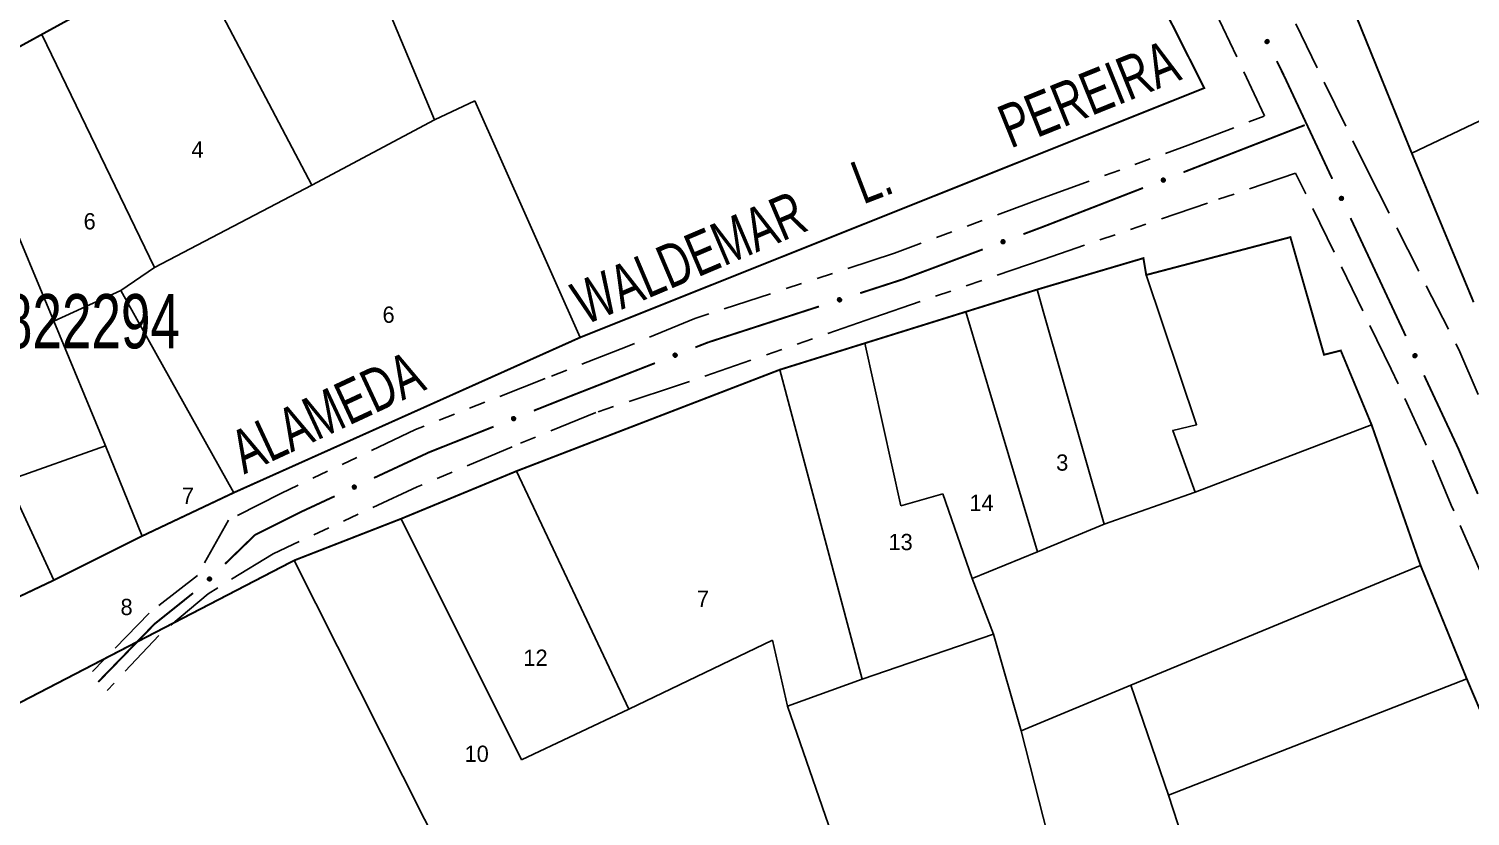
# Model space of a CAD drawing. Extents: x 205274 to 206027, y 4874968 to 4875995.
# Drawn here: x 205703.2 to 205836.1, y 4875202.5 to 4875275.1 of the extents above; entities that cross this region are included whole.
import ezdxf
from ezdxf.enums import TextEntityAlignment as Align

# ---------------------------------------------------------------- set-up
doc = ezdxf.new("R2010")
doc.units = 0
doc.header["$LTSCALE"] = 1.5
doc.header["$MEASUREMENT"] = 0
doc.linetypes.add('TRACO_11', pattern=[8, 3, -1, 3, -1])
doc.linetypes.add('TRACO_25', pattern=[8, 3, -1, 1, -1, 1, -1])
for name, color, linetype in [('CD_MALHA_LOTES', 7, 'CONTINUOUS'), ('CD_TXT_QUADRA', 255, 'CONTINUOUS'), ('RU-QUADRA', 210, 'CONTINUOUS'), ('SV-EIXO-RUA-N-PAV', 6, 'CONTINUOUS'), ('SV-EIXO-RUA-PAV', 20, 'CONTINUOUS'), ('SV-RUA-NAO-PAV', 7, 'CONTINUOUS'), ('SV-RUA-PAVIM', 7, 'CONTINUOUS'), ('SV-TXT-RUA-N-PAV', 7, 'CONTINUOUS'), ('Th_NmrPort', 1, 'CONTINUOUS')]:
    doc.layers.add(name, color=color, linetype=linetype)
doc.styles.add('ARIAL', font='ARIAL.SHX')

msp = doc.modelspace()

# ---------------------------------------------------------------- linework, layer by layer
at = {"layer": 'CD_MALHA_LOTES', "linetype": 'Continuous', "flags": 128}
for points in [[(205791.597998, 4875309.294161), (205796.767283, 4875299.057877), (205811.615565, 4875269.655118)], [(205830.746587, 4875263.640038), (205883.813252, 4875288.918623)], [(205704.421328, 4875274.591841), (205718.091698, 4875282.089768)], [(205729.320648, 4875260.708704), (205718.091698, 4875282.089768)], [(205740.63551, 4875266.719724), (205734.801284, 4875280.686507)], [(205830.746587, 4875263.640038), (205825.60518, 4875276.309934)], [(205696.360699, 4875270.170746), (205704.421328, 4875274.591841)], [(205714.823481, 4875253.106531), (205704.421328, 4875274.591841)], [(205705.541758, 4875248.156279), (205696.360699, 4875270.170746)], [(205811.615565, 4875269.655118), (205796.766649, 4875263.723311), (205754.075669, 4875246.669226)], [(205744.348199, 4875268.487671), (205740.63551, 4875266.719724)], [(205754.075669, 4875246.669226), (205744.348199, 4875268.487671)], [(205740.63551, 4875266.719724), (205729.320648, 4875260.708704)], [(205836.438859, 4875249.92962), (205830.746587, 4875263.640038)], [(205714.823481, 4875253.106531), (205729.320648, 4875260.708704)], [(205806.258981, 4875252.423698), (205819.553635, 4875255.908705), (205822.651418, 4875245.066463), (205824.20031, 4875245.453686), (205827.039945, 4875238.612747)], [(205796.20041, 4875251.078135), (205796.766426, 4875251.245302), (205806.000833, 4875253.97259)], [(205806.000833, 4875253.97259), (205806.258981, 4875252.423698)], [(205711.729573, 4875250.984994), (205714.823481, 4875253.106531)], [(205810.776582, 4875232.417181), (205808.711393, 4875238.09645), (205810.905656, 4875238.612747), (205806.258981, 4875252.423698)], [(205705.541758, 4875248.156279), (205711.729573, 4875250.984994)], [(205722.122373, 4875232.353008), (205711.729573, 4875250.984994)], [(205789.625407, 4875249.030421), (205796.20041, 4875251.078135)], [(205796.20041, 4875251.078135), (205796.766387, 4875249.099277), (205802.386752, 4875229.448472)], [(205710.315215, 4875236.664622), (205705.541758, 4875248.156279)], [(205789.625407, 4875249.030421), (205780.302885, 4875246.127022)], [(205796.225808, 4875226.907381), (205789.625407, 4875249.030421)], [(205754.075669, 4875246.669226), (205722.122373, 4875232.353008)], [(205772.470966, 4875243.687854), (205780.302885, 4875246.127022)], [(205783.640974, 4875231.146264), (205780.302885, 4875246.127022)], [(205748.199348, 4875234.341336), (205772.470966, 4875243.687854)], [(205780.058865, 4875215.164546), (205772.470966, 4875243.687854)], [(205827.039945, 4875238.612747), (205810.776582, 4875232.417181)], [(205827.039945, 4875238.612747), (205831.557546, 4875225.640779)], [(205701.298684, 4875233.482317), (205710.315215, 4875236.664622)], [(205713.674315, 4875228.35527), (205710.315215, 4875236.664622)], [(205705.541758, 4875224.288991), (205701.298684, 4875233.482317)], [(205737.550999, 4875229.94601), (205748.199348, 4875234.341336)], [(205758.56621, 4875212.409077), (205748.199348, 4875234.341336)], [(205722.122373, 4875232.353008), (205713.674315, 4875228.35527)], [(205787.49863, 4875232.248451), (205783.640974, 4875231.146264)], [(205790.22515, 4875224.428848), (205787.49863, 4875232.248451)], [(205810.776582, 4875232.417181), (205802.386752, 4875229.448472)], [(205737.550999, 4875229.94601), (205727.691466, 4875226.106227)], [(205748.646523, 4875207.724781), (205737.550999, 4875229.94601)], [(205796.225808, 4875226.907381), (205796.765993, 4875227.130181), (205802.386752, 4875229.448472)], [(205713.674315, 4875228.35527), (205705.541758, 4875224.288991)], [(205790.22515, 4875224.428848), (205796.225808, 4875226.907381)], [(205694.363792, 4875208.826968), (205727.691466, 4875226.106227)], [(205749.74871, 4875182.37447), (205727.691466, 4875226.106227)], [(205804.839164, 4875214.604926), (205831.557546, 4875225.640779)], [(205831.557546, 4875225.640779), (205835.816998, 4875215.18576)], [(205705.541758, 4875224.288991), (205691.75177, 4875217.747587)], [(205792.182926, 4875219.297749), (205790.22515, 4875224.428848)], [(205771.792459, 4875218.746655), (205758.56621, 4875212.409077)], [(205773.170193, 4875212.684624), (205771.792459, 4875218.746655)], [(205780.058865, 4875215.164546), (205792.182926, 4875219.297749)], [(205794.72842, 4875210.38852), (205792.182926, 4875219.297749)], [(205773.170193, 4875212.684624), (205780.058865, 4875215.164546)], [(205808.32417, 4875204.472593), (205835.816998, 4875215.18576)], [(205835.816998, 4875215.18576), (205841.625342, 4875201.503884)], [(205794.72842, 4875210.38852), (205804.839164, 4875214.604926)], [(205808.32417, 4875204.472593), (205804.839164, 4875214.604926)], [(205758.56621, 4875212.409077), (205748.646523, 4875207.724781)], [(205778.130037, 4875198.356188), (205773.170193, 4875212.684624)], [(205794.72842, 4875210.38852), (205796.765551, 4875202.448992), (205802.903049, 4875178.528657)], [(205813.09992, 4875189.758122), (205808.32417, 4875204.472593)]]:
    msp.add_lwpolyline(points, dxfattribs=at)
at = {"layer": 'RU-QUADRA', "linetype": 'Continuous', "const_width": 0.18, "flags": 128}
msp.add_lwpolyline([(205754.075669, 4875246.669226), (205722.122373, 4875232.353008), (205713.674315, 4875228.35527), (205705.541758, 4875224.288991), (205691.75177, 4875217.747587), (205683.442418, 4875214.211692), (205679.02255, 4875212.26695), (205668.768456, 4875207.493493), (205664.171793, 4875205.725546), (205588.59205, 4875170.896986), (205570.912578, 4875204.311188), (205645.599391, 4875243.395608), (205673.541913, 4875257.526399), (205683.245576, 4875262.509377), (205696.360699, 4875270.170746), (205704.421328, 4875274.591841), (205718.091698, 4875282.089768), (205731.323453, 4875289.43233), (205785.497825, 4875322.519994), (205791.597998, 4875309.294161), (205796.767283, 4875299.057877), (205811.615565, 4875269.655118), (205796.766649, 4875263.723311)], close=True, dxfattribs=at)
at = {"layer": 'RU-QUADRA', "linetype": 'Continuous'}
msp.add_lwpolyline([(205805.406796, 4875313.707549, 0.18, 0.18, 0), (205810.425788, 4875304.526465, 0.18, 0.18, 0), (205825.60518, 4875276.309934, 0.18, 0.18, 0), (205830.746587, 4875263.640038, 0.18, 0.18, 0), (205836.438859, 4875249.92962, 0.18, 0.18, 0)], format="xyseb", dxfattribs=at)
at = {"layer": 'RU-QUADRA', "linetype": 'Continuous', "const_width": 0.18, "flags": 128}
msp.add_lwpolyline([(205841.625342, 4875201.503884), (205835.816998, 4875215.18576), (205831.557546, 4875225.640779), (205827.039945, 4875238.612747), (205824.20031, 4875245.453686), (205822.651418, 4875245.066463), (205819.553635, 4875255.908705), (205806.258981, 4875252.423698), (205806.000833, 4875253.97259), (205796.766426, 4875251.245302), (205796.20041, 4875251.078135), (205789.625407, 4875249.030421), (205780.302885, 4875246.127022), (205772.470966, 4875243.687854), (205748.199348, 4875234.341336), (205737.550999, 4875229.94601), (205727.691466, 4875226.106227), (205694.363792, 4875208.826968), (205688.396747, 4875206.262287), (205679.484262, 4875202.489391), (205668.737934, 4875197.529547)], dxfattribs=at)
at = {"layer": 'SV-EIXO-RUA-N-PAV', "const_width": 0.18}
for points in [[(205820.880508, 4875266.239079), (205809.69448, 4875261.894798)], [(205805.965804, 4875260.446704), (205797.576283, 4875257.188493)], [(205797.576283, 4875257.188493), (205796.763383, 4875256.87279)], [(205794.934426, 4875256.187387), (205795.870832, 4875256.538306)], [(205795.870832, 4875256.538306), (205796.763383, 4875256.87279)], [(205783.819453, 4875252.022042), (205791.188803, 4875254.783712)], [(205779.88982, 4875250.75069), (205783.695598, 4875251.981971)], [(205783.695598, 4875251.981971), (205783.819453, 4875252.022042)], [(205765.885189, 4875246.21978), (205776.084042, 4875249.519409)], [(205764.692267, 4875245.753905), (205765.623754, 4875246.117681)], [(205765.623754, 4875246.117681), (205765.885189, 4875246.21978)], [(205753.150355, 4875241.246413), (205760.966321, 4875244.298802)], [(205752.584212, 4875241.021597), (205753.150355, 4875241.246413)], [(205749.796004, 4875239.914395), (205752.584212, 4875241.021597)], [(205740.151781, 4875236.08466), (205746.078393, 4875238.438126)], [(205739.586772, 4875235.8217), (205740.151781, 4875236.08466)], [(205735.053674, 4875233.711956), (205739.586772, 4875235.8217)], [(205728.170487, 4875230.50846), (205731.427195, 4875232.024161)], [(205724.101369, 4875228.473901), (205727.805689, 4875230.326062)], [(205727.805689, 4875230.326062), (205728.170487, 4875230.50846)], [(205723.484647, 4875227.876758), (205724.101369, 4875228.473901)], [(205721.329392, 4875225.789924), (205723.484647, 4875227.876758)], [(205714.83282, 4875220.26031), (205718.377628, 4875223.096156)], [(205714.51193, 4875219.930118), (205714.83282, 4875220.26031)], [(205709.633391, 4875214.910172), (205714.51193, 4875219.930118)]]:
    msp.add_lwpolyline(points, dxfattribs=at)
at = {"layer": 'SV-EIXO-RUA-N-PAV'}
for points in [[(205808.003928, 4875261.120153), (205807.984847, 4875261.07512), (205807.959239, 4875261.040319), (205807.929526, 4875261.01744), (205807.897998, 4875261.004069), (205807.864202, 4875260.994023), (205807.827895, 4875260.991412), (205807.786956, 4875260.99744), (205807.741648, 4875261.016264), (205807.707721, 4875261.04484), (205807.683733, 4875261.07277), (205807.667897, 4875261.104843), (205807.658688, 4875261.137837), (205807.657223, 4875261.175641), (205807.663737, 4875261.217069), (205807.683768, 4875261.26217), (205807.709107, 4875261.296117), (205807.738428, 4875261.317491), (205807.770773, 4875261.333207), (205807.805398, 4875261.343049), (205807.841053, 4875261.345407), (205807.882753, 4875261.338774), (205807.927006, 4875261.318413), (205807.961151, 4875261.293527), (205807.982932, 4875261.264514), (205807.997687, 4875261.232322), (205808.008176, 4875261.198548), (205808.01232, 4875261.16216), (205808.003928, 4875261.120153)], [(205792.888442, 4875255.538209), (205792.908057, 4875255.583012), (205792.934077, 4875255.617506), (205792.96406, 4875255.64003), (205792.995745, 4875255.653025), (205793.029657, 4875255.662669), (205793.065993, 4875255.664849), (205793.106858, 4875255.658335), (205793.151939, 4875255.638973), (205793.185523, 4875255.609996), (205793.209178, 4875255.581783), (205793.224631, 4875255.549524), (205793.233448, 4875255.516423), (205793.234463, 4875255.478604), (205793.227458, 4875255.437256), (205793.206892, 4875255.392396), (205793.181151, 4875255.358754), (205793.151578, 4875255.337729), (205793.119049, 4875255.322399), (205793.084309, 4875255.312969), (205793.048629, 4875255.311035), (205793.00701, 4875255.318163), (205792.963003, 4875255.339049), (205792.929155, 4875255.364339), (205792.907721, 4875255.393609), (205792.89335, 4875255.425974), (205792.883263, 4875255.45987), (205792.879552, 4875255.496305), (205792.888442, 4875255.538209)], [(205777.816342, 4875250.195557), (205777.837982, 4875250.239418), (205777.865549, 4875250.272689), (205777.896528, 4875250.293821), (205777.928773, 4875250.305357), (205777.96309, 4875250.313443), (205777.999487, 4875250.313962), (205778.040012, 4875250.30559), (205778.084163, 4875250.284192), (205778.11639, 4875250.253712), (205778.138733, 4875250.224448), (205778.152697, 4875250.191518), (205778.159994, 4875250.158049), (205778.159283, 4875250.120223), (205778.150398, 4875250.079238), (205778.127806, 4875250.035364), (205778.100556, 4875250.002931), (205778.070055, 4875249.983278), (205778.03686, 4875249.969448), (205778.001726, 4875249.961613), (205777.965995, 4875249.961309), (205777.924745, 4875249.97033), (205777.881737, 4875249.993201), (205777.849078, 4875250.02001), (205777.829002, 4875250.050228), (205777.816123, 4875250.083215), (205777.807594, 4875250.117536), (205777.805549, 4875250.154102), (205777.816342, 4875250.195557)], [(205762.655413, 4875245.076625), (205762.67441, 4875245.121693), (205762.699953, 4875245.156542), (205762.729622, 4875245.179477), (205762.761125, 4875245.192907), (205762.794902, 4875245.203017), (205762.831204, 4875245.205696), (205762.872155, 4875245.199745), (205762.917498, 4875245.181006), (205762.951478, 4875245.152494), (205762.975519, 4875245.124609), (205762.991415, 4875245.092566), (205763.000686, 4875245.059589), (205763.002222, 4875245.021788), (205762.995786, 4875244.980348), (205762.97584, 4875244.935209), (205762.950565, 4875244.901216), (205762.921284, 4875244.879786), (205762.888969, 4875244.86401), (205762.854362, 4875244.854102), (205762.818712, 4875244.851677), (205762.776999, 4875244.858232), (205762.732709, 4875244.878509), (205762.698516, 4875244.903331), (205762.676681, 4875244.932303), (205762.661865, 4875244.964467), (205762.651313, 4875244.998222), (205762.647101, 4875245.034602), (205762.655413, 4875245.076625)], [(205747.763034, 4875239.225542), (205747.781774, 4875239.270718), (205747.807118, 4875239.305712), (205747.836657, 4875239.328815), (205747.868083, 4875239.342424), (205747.901801, 4875239.352725), (205747.938088, 4875239.355611), (205747.979072, 4875239.349893), (205748.024521, 4875239.331412), (205748.058663, 4875239.303094), (205748.082862, 4875239.275346), (205748.098939, 4875239.243394), (205748.108398, 4875239.210471), (205748.110149, 4875239.172679), (205748.103949, 4875239.131202), (205748.08426, 4875239.085951), (205748.059178, 4875239.051814), (205748.03002, 4875239.030218), (205747.997795, 4875239.014259), (205747.963245, 4875239.004154), (205747.927609, 4875239.001526), (205747.88586, 4875239.007844), (205747.841455, 4875239.027869), (205747.807122, 4875239.052497), (205747.785122, 4875239.081344), (205747.770124, 4875239.113423), (205747.75938, 4875239.147117), (205747.754961, 4875239.183472), (205747.763034, 4875239.225542)], [(205733.063722, 4875232.907234), (205733.079831, 4875232.953413), (205733.103119, 4875232.989808), (205733.131279, 4875233.014573), (205733.16187, 4875233.029968), (205733.19494, 4875233.042193), (205733.231, 4875233.047163), (205733.272245, 4875233.043813), (205733.318682, 4875233.027979), (205733.354398, 4875233.001673), (205733.380154, 4875232.975364), (205733.398044, 4875232.94439), (205733.409382, 4875232.912065), (205733.413305, 4875232.874437), (205733.409503, 4875232.832673), (205733.39245, 4875232.786363), (205733.369375, 4875232.750839), (205733.341508, 4875232.727601), (205733.310255, 4875232.709813), (205733.276344, 4875232.697736), (205733.240919, 4875232.693062), (205733.198875, 4875232.696967), (205733.153391, 4875232.714403), (205733.117697, 4875232.737013), (205733.094074, 4875232.764546), (205733.077254, 4875232.795709), (205733.064589, 4875232.828728), (205733.058084, 4875232.864769), (205733.063722, 4875232.907234)], [(205719.71276, 4875224.377839), (205719.712855, 4875224.426747), (205719.722939, 4875224.468762), (205719.741435, 4875224.501384), (205719.765296, 4875224.525949), (205719.792538, 4875224.548331), (205719.824981, 4875224.564837), (205719.865048, 4875224.575181), (205719.914111, 4875224.575429), (205719.956472, 4875224.562271), (205719.989424, 4875224.545848), (205720.016472, 4875224.522442), (205720.037771, 4875224.495614), (205720.053802, 4875224.461347), (205720.063888, 4875224.42064), (205720.062944, 4875224.3713), (205720.052776, 4875224.330178), (205720.034057, 4875224.299094), (205720.010354, 4875224.272051), (205719.982269, 4875224.249534), (205719.950328, 4875224.233515), (205719.909324, 4875224.223434), (205719.860638, 4875224.225012), (205719.819508, 4875224.234685), (205719.78817, 4875224.252962), (205719.762071, 4875224.276897), (205719.73929, 4875224.303947), (205719.72134, 4875224.33587), (205719.71276, 4875224.377839)]]:
    msp.add_lwpolyline(points, close=True, dxfattribs=at)
for points in [[(205807.927006, 4875261.318413), (205807.657223, 4875261.175641)], [(205807.961151, 4875261.293527), (205807.658688, 4875261.137837)], [(205807.941693, 4875261.306118), (205807.661985, 4875261.159429)], [(205807.901854, 4875261.325777), (205807.663132, 4875261.197934)], [(205807.882753, 4875261.338774), (205807.663737, 4875261.217069)], [(205807.968528, 4875261.278481), (205807.665924, 4875261.1229)], [(205807.982932, 4875261.264514), (205807.667897, 4875261.104843)], [(205807.857631, 4875261.337879), (205807.680816, 4875261.242861)], [(205807.841053, 4875261.345407), (205807.683768, 4875261.26217)], [(205807.81941, 4875261.342065), (205807.702241, 4875261.281922)], [(205807.805398, 4875261.343049), (205807.709107, 4875261.296117)], [(205807.987732, 4875261.24788), (205807.676508, 4875261.091879)], [(205807.997687, 4875261.232322), (205807.683733, 4875261.07277)], [(205807.999797, 4875261.213043), (205807.70101, 4875261.058944)], [(205808.008176, 4875261.198548), (205807.707721, 4875261.04484)], [(205808.005787, 4875261.178773), (205807.729117, 4875261.031801)], [(205808.01232, 4875261.16216), (205807.741648, 4875261.016264)], [(205808.006689, 4875261.142528), (205807.766906, 4875261.009882)], [(205808.003928, 4875261.120153), (205807.786956, 4875260.99744)], [(205807.992538, 4875261.096046), (205807.814167, 4875260.997496)], [(205807.984847, 4875261.07512), (205807.827895, 4875260.991412)], [(205807.970335, 4875261.055219), (205807.853944, 4875260.996842)], [(205807.959239, 4875261.040319), (205807.864202, 4875260.994023)], [(205792.879552, 4875255.496305), (205793.151939, 4875255.638973)], [(205792.883263, 4875255.45987), (205793.185523, 4875255.609996)], [(205792.885415, 4875255.515868), (205793.126758, 4875255.645656)], [(205792.885886, 4875255.479615), (205793.164284, 4875255.623289)], [(205792.888442, 4875255.538209), (205793.106858, 4875255.658335)], [(205792.891469, 4875255.445277), (205793.192067, 4875255.595813)], [(205792.89335, 4875255.425974), (205793.209178, 4875255.581783)], [(205792.900118, 4875255.562179), (205793.079648, 4875255.658602)], [(205792.903119, 4875255.410299), (205793.216175, 4875255.562589)], [(205792.907721, 4875255.393609), (205793.224631, 4875255.549524)], [(205792.908057, 4875255.583012), (205793.065993, 4875255.664849)], [(205792.921958, 4875255.379472), (205793.226389, 4875255.531445)], [(205792.922805, 4875255.602739), (205793.039882, 4875255.659729)], [(205792.929155, 4875255.364339), (205793.233448, 4875255.516423)], [(205792.934077, 4875255.617506), (205793.029657, 4875255.662669)], [(205792.948463, 4875255.351517), (205793.229895, 4875255.494871)], [(205792.963003, 4875255.339049), (205793.234463, 4875255.478604)], [(205792.988065, 4875255.331386), (205793.228289, 4875255.456383)], [(205793.00701, 4875255.318163), (205793.227458, 4875255.437256)], [(205793.032141, 4875255.31876), (205793.210073, 4875255.411669)], [(205793.048629, 4875255.311035), (205793.206892, 4875255.392396)], [(205793.07031, 4875255.31412), (205793.188185, 4875255.372866)], [(205793.084309, 4875255.312969), (205793.181151, 4875255.358754)], [(205777.805549, 4875250.154102), (205778.084163, 4875250.284192)], [(205777.807594, 4875250.117536), (205778.11639, 4875250.253712)], [(205777.811115, 4875250.13714), (205778.095779, 4875250.26796)], [(205777.812299, 4875250.173377), (205778.059313, 4875250.292016)], [(205777.815125, 4875250.102584), (205778.122279, 4875250.239245)], [(205777.816123, 4875250.083215), (205778.138733, 4875250.224448)], [(205777.816342, 4875250.195557), (205778.040012, 4875250.30559)], [(205777.825167, 4875250.06711), (205778.144846, 4875250.204956)], [(205777.829002, 4875250.050228), (205778.152697, 4875250.191518)], [(205777.8291, 4875250.218969), (205778.012843, 4875250.307099)], [(205777.837982, 4875250.239418), (205777.999487, 4875250.313962)], [(205777.842579, 4875250.035456), (205778.153629, 4875250.173377)], [(205777.849078, 4875250.02001), (205778.159994, 4875250.158049)], [(205777.853614, 4875250.258452), (205777.973169, 4875250.310039)], [(205777.865549, 4875250.272689), (205777.96309, 4875250.313443)], [(205777.867781, 4875250.006321), (205778.155461, 4875250.136682)], [(205777.881737, 4875249.993201), (205778.159283, 4875250.120223)], [(205777.906423, 4875249.984403), (205778.152101, 4875250.098307)], [(205777.924745, 4875249.97033), (205778.150398, 4875250.079238)], [(205777.949877, 4875249.969778), (205778.131864, 4875250.054471)], [(205777.965995, 4875249.961309), (205778.127806, 4875250.035364)], [(205777.987794, 4875249.963402), (205778.108227, 4875250.016707)], [(205778.001726, 4875249.961613), (205778.100556, 4875250.002931)], [(205762.647101, 4875245.034602), (205762.917498, 4875245.181006)], [(205762.651313, 4875244.998222), (205762.951478, 4875245.152494)], [(205762.652694, 4875245.054244), (205762.892228, 4875245.187341)], [(205762.653664, 4875245.018001), (205762.930058, 4875245.165493)], [(205762.655413, 4875245.076625), (205762.872155, 4875245.199745)], [(205762.659719, 4875244.983743), (205762.958216, 4875245.138403)], [(205762.661865, 4875244.964467), (205762.975519, 4875245.124609)], [(205762.666758, 4875245.100753), (205762.844944, 4875245.199638)], [(205762.67185, 4875244.948928), (205762.98278, 4875245.105514)], [(205762.67441, 4875245.121693), (205762.831204, 4875245.205696)], [(205762.676681, 4875244.932303), (205762.991415, 4875245.092566)], [(205762.688885, 4875245.141622), (205762.805166, 4875245.200217)], [(205762.691111, 4875244.918363), (205762.993422, 4875245.074513)], [(205762.698516, 4875244.903331), (205763.000686, 4875245.059589)], [(205762.699953, 4875245.156542), (205762.794902, 4875245.203017)], [(205762.717998, 4875244.890777), (205762.99743, 4875245.037991)], [(205762.732709, 4875244.878509), (205763.002222, 4875245.021788)], [(205762.757874, 4875244.871192), (205762.996355, 4875244.999484)], [(205762.776999, 4875244.858232), (205762.995786, 4875244.980348)], [(205762.80212, 4875244.859174), (205762.978756, 4875244.954524)], [(205762.818712, 4875244.851677), (205762.97584, 4875244.935209)], [(205762.840349, 4875244.85506), (205762.957404, 4875244.915423)], [(205762.854362, 4875244.854102), (205762.950565, 4875244.901216)], [(205747.754961, 4875239.183472), (205748.024521, 4875239.331412)], [(205747.75938, 4875239.147117), (205748.058663, 4875239.303094)], [(205747.760442, 4875239.203146), (205747.999215, 4875239.337604)], [(205747.761619, 4875239.166909), (205748.037169, 4875239.315971)], [(205747.763034, 4875239.225542), (205747.979072, 4875239.349893)], [(205747.767868, 4875239.132686), (205748.065481, 4875239.289041)], [(205747.770124, 4875239.113423), (205748.082862, 4875239.275346)], [(205747.774242, 4875239.249735), (205747.951862, 4875239.349631)], [(205747.780197, 4875239.097941), (205748.090231, 4875239.256292)], [(205747.781774, 4875239.270718), (205747.938088, 4875239.355611)], [(205747.785122, 4875239.081344), (205748.098939, 4875239.243394)], [(205747.796135, 4875239.290728), (205747.912081, 4875239.349984)], [(205747.799631, 4875239.067486), (205748.101049, 4875239.225352)], [(205747.807118, 4875239.305712), (205747.901801, 4875239.352725)], [(205747.807122, 4875239.052497), (205748.108398, 4875239.210471)], [(205747.826675, 4875239.040053), (205748.105265, 4875239.188854)], [(205747.841455, 4875239.027869), (205748.110149, 4875239.172679)], [(205747.866662, 4875239.020696), (205748.104409, 4875239.150342)], [(205747.88586, 4875239.007844), (205748.103949, 4875239.131202)], [(205747.910975, 4875239.008929), (205748.087066, 4875239.105282)], [(205747.927609, 4875239.001526), (205748.08426, 4875239.085951)], [(205747.949226, 4875239.005033), (205748.065937, 4875239.06606)], [(205747.963245, 4875239.004154), (205748.059178, 4875239.051814)], [(205733.058084, 4875232.864769), (205733.318682, 4875233.027979)], [(205733.062424, 4875232.884726), (205733.293062, 4875233.032704)], [(205733.063722, 4875232.907234), (205733.272245, 4875233.043813)], [(205733.064589, 4875232.828728), (205733.354398, 4875233.001673)], [(205733.065684, 4875232.848617), (205733.332198, 4875233.013291)], [(205733.073519, 4875232.932032), (205733.245095, 4875233.041986)], [(205733.073893, 4875232.81481), (205733.362013, 4875232.988036)], [(205733.077254, 4875232.795709), (205733.380154, 4875232.975364)], [(205733.079831, 4875232.953413), (205733.231, 4875233.047163)], [(205733.088201, 4875232.780833), (205733.388607, 4875232.956766)], [(205733.093017, 4875232.974218), (205733.20536, 4875233.040049)], [(205733.094074, 4875232.764546), (205733.398044, 4875232.94439)], [(205733.103119, 4875232.989808), (205733.19494, 4875233.042193)], [(205733.109356, 4875232.751547), (205733.401188, 4875232.9265)], [(205733.117697, 4875232.737013), (205733.409382, 4875232.912065)], [(205733.137934, 4875232.725715), (205733.407498, 4875232.890305)], [(205733.153391, 4875232.714403), (205733.413305, 4875232.874437)], [(205733.178969, 4875232.708692), (205733.40886, 4875232.851807)], [(205733.198875, 4875232.696967), (205733.409503, 4875232.832673)], [(205733.223886, 4875232.699495), (205733.394139, 4875232.805824)], [(205733.240919, 4875232.693062), (205733.39245, 4875232.786363)], [(205733.262298, 4875232.697807), (205733.375302, 4875232.765451)], [(205733.276344, 4875232.697736), (205733.369375, 4875232.750839)], [(205719.71276, 4875224.377839), (205719.865048, 4875224.575181)], [(205719.712855, 4875224.426747), (205719.824981, 4875224.564837)], [(205719.713894, 4875224.404478), (205719.839995, 4875224.564562)], [(205719.7185, 4875224.450723), (205719.803086, 4875224.549717)], [(205719.718905, 4875224.356147), (205719.888356, 4875224.571502)], [(205719.72134, 4875224.33587), (205719.914111, 4875224.575429)], [(205719.722939, 4875224.468762), (205719.792538, 4875224.548331)], [(205719.733811, 4875224.323097), (205719.931692, 4875224.565978)], [(205719.73929, 4875224.303947), (205719.956472, 4875224.562271)], [(205719.752639, 4875224.293844), (205719.968134, 4875224.55188)], [(205719.762071, 4875224.276897), (205719.989424, 4875224.545848)], [(205719.777287, 4875224.266427), (205720.003502, 4875224.531045)], [(205719.78817, 4875224.252962), (205720.016472, 4875224.522442)], [(205719.806867, 4875224.245685), (205720.025302, 4875224.506569)], [(205719.819508, 4875224.234685), (205720.037771, 4875224.495614)], [(205719.842329, 4875224.230638), (205720.043119, 4875224.474437)], [(205719.860638, 4875224.225012), (205720.053802, 4875224.461347)], [(205719.886676, 4875224.227993), (205720.057014, 4875224.438508)], [(205719.909324, 4875224.223434), (205720.063888, 4875224.42064)], [(205719.932127, 4875224.234015), (205720.058166, 4875224.39024)], [(205719.950328, 4875224.233515), (205720.062944, 4875224.3713)], [(205719.968974, 4875224.245), (205720.053591, 4875224.345924)], [(205719.982269, 4875224.249534), (205720.052776, 4875224.330178)]]:
    msp.add_lwpolyline(points, dxfattribs=at)
at = {"layer": 'SV-EIXO-RUA-PAV'}
for points in [[(205817.436845, 4875274.11049), (205817.483424, 4875274.095576), (205817.520407, 4875274.073233), (205817.545889, 4875274.04572), (205817.562067, 4875274.015537), (205817.57514, 4875273.982793), (205817.581036, 4875273.946872), (205817.57875, 4875273.905555), (205817.564117, 4875273.858725), (205817.538739, 4875273.822344), (205817.513102, 4875273.795919), (205817.4826, 4875273.777237), (205817.450578, 4875273.76507), (205817.413063, 4875273.760179), (205817.371215, 4875273.762905), (205817.324481, 4875273.778758), (205817.288375, 4875273.800911), (205817.264427, 4875273.82817), (205817.245839, 4875273.858955), (205817.232894, 4875273.892543), (205817.227308, 4875273.927837), (205817.230129, 4875273.969967), (205817.246388, 4875274.015886), (205817.268071, 4875274.05215), (205817.294987, 4875274.076474), (205817.325706, 4875274.094091), (205817.358388, 4875274.107603), (205817.39425, 4875274.115034), (205817.436845, 4875274.11049)], [(205824.29407, 4875259.652377), (205824.340279, 4875259.636354), (205824.376717, 4875259.613133), (205824.401534, 4875259.585019), (205824.416986, 4875259.554457), (205824.429272, 4875259.52141), (205824.434309, 4875259.485359), (205824.431035, 4875259.444108), (205824.415287, 4875259.397641), (205824.389046, 4875259.361877), (205824.362785, 4875259.336072), (205824.331845, 4875259.318125), (205824.299541, 4875259.306728), (205824.26192, 4875259.302734), (205824.220149, 4875259.30646), (205824.173808, 4875259.323426), (205824.138241, 4875259.346436), (205824.114952, 4875259.37426), (205824.097106, 4875259.405479), (205824.084966, 4875259.439368), (205824.080227, 4875259.474785), (205824.084053, 4875259.516836), (205824.101405, 4875259.562352), (205824.12395, 4875259.598088), (205824.151439, 4875259.621762), (205824.182571, 4875259.638639), (205824.215566, 4875259.651366), (205824.251595, 4875259.657937), (205824.29407, 4875259.652377)], [(205831.072078, 4875245.158978), (205831.118287, 4875245.142955), (205831.154725, 4875245.119734), (205831.179541, 4875245.09162), (205831.194993, 4875245.061058), (205831.20728, 4875245.028011), (205831.212316, 4875244.99196), (205831.209043, 4875244.950709), (205831.193294, 4875244.904242), (205831.167054, 4875244.868478), (205831.140793, 4875244.842673), (205831.109852, 4875244.824726), (205831.077549, 4875244.813329), (205831.039928, 4875244.809335), (205830.998156, 4875244.813061), (205830.951815, 4875244.830027), (205830.916249, 4875244.853037), (205830.892959, 4875244.880861), (205830.875113, 4875244.91208), (205830.862974, 4875244.945969), (205830.858234, 4875244.981386), (205830.862061, 4875245.023437), (205830.879413, 4875245.068953), (205830.901957, 4875245.104689), (205830.929446, 4875245.128363), (205830.960578, 4875245.14524), (205830.993574, 4875245.157967), (205831.029603, 4875245.164538), (205831.072078, 4875245.158978)]]:
    msp.add_lwpolyline(points, close=True, dxfattribs=at)
for points in [[(205817.227308, 4875273.927837), (205817.324481, 4875273.778758)], [(205817.230129, 4875273.969967), (205817.371215, 4875273.762905)], [(205817.232602, 4875273.906587), (205817.303134, 4875273.795362)], [(205817.232894, 4875273.892543), (205817.288375, 4875273.800911)], [(205817.233301, 4875273.94503), (205817.343979, 4875273.777572)], [(205817.241337, 4875273.990169), (205817.390326, 4875273.76404)], [(205817.246388, 4875274.015886), (205817.413063, 4875273.760179)], [(205817.257299, 4875274.031628), (205817.428776, 4875273.766393)], [(205817.268071, 4875274.05215), (205817.450578, 4875273.76507)], [(205817.282385, 4875274.060862), (205817.464796, 4875273.773633)], [(205817.294987, 4875274.076474), (205817.4826, 4875273.777237)], [(205817.311117, 4875274.082764), (205817.494728, 4875273.786989)], [(205817.325706, 4875274.094091), (205817.513102, 4875273.795919)], [(205817.344714, 4875274.097943), (205817.525303, 4875273.81438)], [(205817.358388, 4875274.107603), (205817.538739, 4875273.822344)], [(205817.378298, 4875274.10702), (205817.549782, 4875273.844835)], [(205817.39425, 4875274.115034), (205817.564117, 4875273.858725)], [(205817.414311, 4875274.111209), (205817.56818, 4875273.884458)], [(205817.436845, 4875274.11049), (205817.57875, 4875273.905555)], [(205817.461887, 4875274.101336), (205817.576224, 4875273.932648)], [(205817.483424, 4875274.095576), (205817.581036, 4875273.946872)], [(205817.504561, 4875274.082931), (205817.573264, 4875273.972321)], [(205817.520407, 4875274.073233), (205817.57514, 4875273.982793)], [(205824.080227, 4875259.474785), (205824.173808, 4875259.323426)], [(205824.084053, 4875259.516836), (205824.220149, 4875259.30646)], [(205824.084966, 4875259.439368), (205824.138241, 4875259.346436)], [(205824.085011, 4875259.453414), (205824.152864, 4875259.340536)], [(205824.086628, 4875259.49183), (205824.193271, 4875259.321774)], [(205824.095742, 4875259.536764), (205824.239282, 4875259.307138)], [(205824.101405, 4875259.562352), (205824.26192, 4875259.302734)], [(205824.112689, 4875259.57783), (205824.277777, 4875259.308571)], [(205824.12395, 4875259.598088), (205824.299541, 4875259.306728)], [(205824.138468, 4875259.606455), (205824.31396, 4875259.314948)], [(205824.151439, 4875259.621762), (205824.331845, 4875259.318125)], [(205824.167714, 4875259.627665), (205824.344203, 4875259.327585)], [(205824.182571, 4875259.638639), (205824.362785, 4875259.336072)], [(205824.201665, 4875259.642036), (205824.375424, 4875259.354236)], [(205824.215566, 4875259.651366), (205824.389046, 4875259.361877)], [(205824.235457, 4875259.650307), (205824.400624, 4875259.384098)], [(205824.251595, 4875259.657937), (205824.415287, 4875259.397641)], [(205824.27156, 4875259.653634), (205824.419964, 4875259.42327)], [(205824.29407, 4875259.652377), (205824.431035, 4875259.444108)], [(205824.318886, 4875259.642626), (205824.429157, 4875259.471254)], [(205824.340279, 4875259.636354), (205824.434309, 4875259.485359)], [(205824.361108, 4875259.623206), (205824.427147, 4875259.510985)], [(205824.376717, 4875259.613133), (205824.429272, 4875259.52141)], [(205830.858234, 4875244.981386), (205830.951815, 4875244.830027)], [(205830.862061, 4875245.023437), (205830.998156, 4875244.813061)], [(205830.862974, 4875244.945969), (205830.916249, 4875244.853037)], [(205830.863018, 4875244.960015), (205830.930871, 4875244.847136)], [(205830.864636, 4875244.998431), (205830.971279, 4875244.828375)], [(205830.873749, 4875245.043365), (205831.017289, 4875244.813739)], [(205830.879413, 4875245.068953), (205831.039928, 4875244.809335)], [(205830.890697, 4875245.084431), (205831.055784, 4875244.815172)], [(205830.901957, 4875245.104689), (205831.077549, 4875244.813329)], [(205830.916475, 4875245.113056), (205831.091968, 4875244.821549)], [(205830.929446, 4875245.128363), (205831.109852, 4875244.824726)], [(205830.945722, 4875245.134266), (205831.122211, 4875244.834186)], [(205830.960578, 4875245.14524), (205831.140793, 4875244.842673)], [(205830.979673, 4875245.148637), (205831.153431, 4875244.860837)], [(205830.993574, 4875245.157967), (205831.167054, 4875244.868478)], [(205831.013464, 4875245.156908), (205831.178632, 4875244.890699)], [(205831.029603, 4875245.164538), (205831.193294, 4875244.904242)], [(205831.049567, 4875245.160235), (205831.197972, 4875244.929871)], [(205831.072078, 4875245.158978), (205831.209043, 4875244.950709)], [(205831.096893, 4875245.149227), (205831.207165, 4875244.977855)], [(205831.118287, 4875245.142955), (205831.212316, 4875244.99196)], [(205831.139115, 4875245.129807), (205831.205154, 4875245.017586)], [(205831.154725, 4875245.119734), (205831.20728, 4875245.028011)]]:
    msp.add_lwpolyline(points, dxfattribs=at)
at = {"layer": 'SV-EIXO-RUA-PAV', "const_width": 0.18}
for points in [[(205818.292553, 4875272.141925), (205818.737712, 4875271.246474)], [(205818.737712, 4875271.246474), (205818.95226, 4875270.814905)], [(205818.95226, 4875270.814905), (205823.407971, 4875261.287268)], [(205825.102473, 4875257.663918), (205830.185978, 4875246.793869)], [(205831.88048, 4875243.170519), (205834.845858, 4875236.829657)], [(205834.845858, 4875236.829657), (205835.037366, 4875236.420156)], [(205835.037366, 4875236.420156), (205836.832823, 4875232.241638)]]:
    msp.add_lwpolyline(points, dxfattribs=at)
at = {"layer": 'SV-RUA-NAO-PAV', "linetype": 'TRACO_25'}
for points in [[(205796.766574, 4875259.524493, 8.446162), (205810.119964, 4875264.392485, 8.446162), (205817.176133, 4875267.09289, 8.446162)], [(205820.036558, 4875261.811029, 8.577156), (205811.910758, 4875259.052215, 8.536221), (205796.766472, 4875253.861337, 7.766631)], [(205796.766574, 4875259.524493, 8.446162), (205783.03551, 4875254.432655, 7.93856), (205764.630584, 4875248.401634, 7.185346), (205758.4087, 4875245.840044, 6.669558), (205750.854233, 4875242.876841, 6.170144), (205738.89205, 4875238.186658, 6.170144), (205726.480408, 4875232.287566, 5.043201), (205721.641659, 4875229.809736, 4.869813), (205718.781963, 4875224.709611, 3.953333), (205714.31863, 4875221.253609, 3.953333), (205709.006185, 4875215.767117, 3.804715)], [(205796.766472, 4875253.861337, 7.766631), (205781.154794, 4875248.510254, 7.766631), (205762.850703, 4875242.167758, 6.759616), (205755.515764, 4875239.751912, 6.129208), (205747.792484, 4875236.591224, 5.687104), (205739.049084, 4875232.878425, 3.73857), (205725.751219, 4875226.732577, 4.300109), (205719.774621, 4875223.039212, 4.027643), (205715.206988, 4875219.181526, 4.027643), (205710.452376, 4875214.117596, 3.804715)]]:
    msp.add_polyline3d(points, dxfattribs=at)
at = {"layer": 'SV-RUA-PAVIM', "linetype": 'TRACO_11'}
for points in [[(205796.767677, 4875321.057478, 7.62745), (205797.232761, 4875320.061624, 7.62745), (205812.123572, 4875291.735852, 8.339729), (205826.629351, 4875262.115801, 8.757272), (205835.0692, 4875245.546959, 9.01926), (205840.065831, 4875234.050429, 9.092944), (205851.57245, 4875207.374434, 9.273061), (205856.981011, 4875194.757484, 9.92803), (205857.976584, 4875193.896221, 10.050837), (205859.480417, 4875193.842381, 10.214579), (205878.45597, 4875202.408084, 10.214579), (205920.050529, 4875221.201492, 10.214579), (205963.408029, 4875241.403723, 10.230953), (206020.572031, 4875266.931406, 10.582999)], [(205817.176133, 4875267.09289, 8.446162), (205806.83925, 4875288.982382, 8.1678), (205796.767448, 4875308.281911, 7.783005)], [(205840.166505, 4875178.209231, 10.656683), (205845.572495, 4875181.232287, 10.517502), (205847.957069, 4875183.678385, 10.419257), (205848.73912, 4875187.684136, 10.034462), (205847.923374, 4875192.867301, 9.829784), (205844.286839, 4875205.195157, 9.412242), (205839.302119, 4875219.040481, 9.150254), (205837.02212, 4875225.192791, 9.125692), (205834.390731, 4875231.205056, 9.125692), (205831.987784, 4875236.936506, 8.929202), (205828.853648, 4875243.733775, 8.798208), (205820.036558, 4875261.811029, 8.577156)]]:
    msp.add_polyline3d(points, dxfattribs=at)

# ---------------------------------------------------------------- texts
at = {"layer": 'CD_TXT_QUADRA', "style": 'ARIAL', "width": 0.7}
msp.add_text('278822294', height=5, dxfattribs=at).set_placement((205692.694538, 4875245.660337))
at = {"layer": 'SV-TXT-RUA-N-PAV', "style": 'ARIAL', "width": 0.7}
for s, rotation, p in [('PEREIRA', 22, (205793.741586, 4875264.058075)), ('L.', 21, (205780.140278, 4875258.901661)), ('WALDEMAR', 23, (205754.485805, 4875247.768707)), ('ALAMEDA', 25, (205723.084289, 4875234.022525))]:
    msp.add_text(s, height=4, rotation=rotation, dxfattribs=at).set_placement(p)
at = {"layer": 'Th_NmrPort', "color": 1}
for s, p in [('4', (205718.229695, 4875263.994195)), ('6', (205708.284111, 4875257.372668)), ('6', (205735.844292, 4875248.763585)), ('3', (205797.958529, 4875235.133087)), ('7', (205717.344503, 4875232.074676)), ('14', (205789.961559, 4875231.420208)), ('13', (205782.495843, 4875227.806229)), ('7', (205764.828224, 4875222.566419)), ('8', (205711.687072, 4875221.820582)), ('12', (205748.834284, 4875217.139904)), ('10', (205743.407768, 4875208.286115))]:
    msp.add_text(s, height=1.5, dxfattribs=at).set_placement(p, align=Align.MIDDLE_LEFT)

doc.saveas('drawing.dxf')
